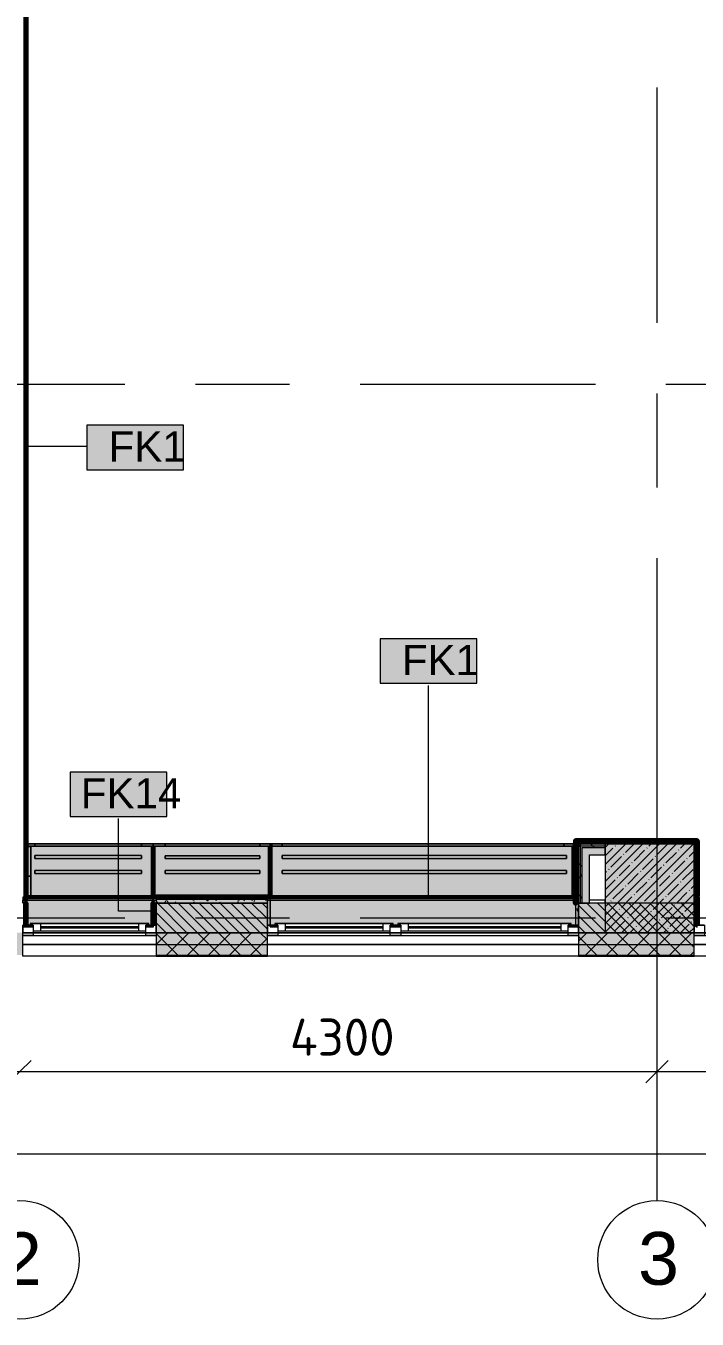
# Model space of a CAD drawing. Header units: millimetres. Extents: x -3817 to 677485, y -22715 to 103890.
# Drawn here: x 331043 to 335574, y -787 to 7937 of the extents above; entities that cross this region are included whole.
import ezdxf

# ---------------------------------------------------------------- set-up
doc = ezdxf.new("R2010")
doc.units = ezdxf.units.MM
doc.layers.add('PDF _Геометрия', color=7, linetype='Continuous', true_color=0x1d1d1d)
doc.layers.add('PDF _Сплошная заливка', color=7, linetype='Continuous', true_color=0xffffff)
doc.layers.add('PDF _Текст', color=7, linetype='Continuous')
doc.styles.add('PDF ArialMT', font='arial.ttf')
doc.styles.add('PDF GOST-Common', font='arial.ttf')
doc.styles.add('PDF ISOCPEUR', font='isocpeur.ttf')

msp = doc.modelspace()

# ---------------------------------------------------------------- hatches: boundary and pattern name
at = {"layer": 'PDF _Сплошная заливка', "true_color": 0xeae6de, "transparency": 33554559}
h = msp.add_hatch(color=254, dxfattribs=at)
h.paths.add_polyline_path([(331043.9, 2060), (331902.9, 2060), (331902.9, 2419.9), (331043.9, 2419.9), (331043.9, 2102.5)], flags=0)
h.paths.add_polyline_path([(331102.7, 2219.9), (331102.7, 2239.9), (331823.1, 2239.9), (331823.1, 2219.9), (331500.2, 2219.9)], flags=0)
h.paths.add_polyline_path([(331102.7, 2319.9), (331102.7, 2339.9), (331823.1, 2339.9), (331823.1, 2319.9), (331500.2, 2319.9)], flags=0)
h = msp.add_hatch(color=254, dxfattribs=at)
h.paths.add_polyline_path([(331902.7, 2059), (332702.9, 2060), (332702.9, 2418.9), (331902.7, 2418.9), (331902.7, 2060)], flags=0)
h.paths.add_polyline_path([(331982.7, 2218.9), (331982.7, 2238.9), (332622.9, 2238.9), (332622.9, 2218.9)], flags=0)
h.paths.add_polyline_path([(331982.7, 2318.9), (331982.7, 2338.9), (332622.9, 2338.9), (332622.9, 2318.9)], flags=0)
h = msp.add_hatch(color=254, dxfattribs=at)
h.paths.add_polyline_path([(332722.9, 1859), (332742.9, 1859), (332742.9, 1871), (332722.9, 1871), (332722.9, 1881), (333522.9, 1881), (333522.9, 1871), (333502.9, 1871), (333502.9, 1859), (333572.9, 1859), (333572.9, 1871), (333552.9, 1871), (333552.9, 1881), (334722.9, 1881), (334722.9, 1871), (334702.9, 1871), (334702.9, 1859), (334772.9, 1859), (334772.9, 1871), (334752.9, 1871), (334751.9, 2418.9), (332692.9, 2418.9), (332692.9, 1859)], flags=0)
h.paths.add_polyline_path([(332842.3, 2219.2), (332772.9, 2219.2), (332772.9, 2239.2), (334692.9, 2239.2), (334692.9, 2219.2), (334184.3, 2219.2)], flags=0)
h.paths.add_polyline_path([(332842.3, 2319.2), (332772.9, 2319.2), (332772.9, 2339.2), (334692.9, 2339.2), (334692.9, 2319.2), (334184.3, 2319.2)], flags=0)
at = {"layer": 'PDF _Сплошная заливка', "transparency": 33554559}
h = msp.add_hatch(color=256, dxfattribs=at)
h.paths.add_polyline_path([(335572.9, 2439), (335552.9, 2419), (335572.6, 2419)], flags=0)
h.paths.add_polyline_path([(335552.6, 2419), (335572.9, 2439), (334751.9, 2439), (334752.9, 2419), (335526.3, 2419)], flags=0)
for points in [[(334752.9, 1871), (334772.9, 1871), (334772.9, 2419), (334752.9, 2419), (334752.9, 2218.8)], [(334785.4, 2406.5), (334952.9, 2406.5), (334952.9, 2419), (334772.9, 2419), (334772.9, 2406.5)], [(334797.9, 2394), (334952.9, 2394), (334952.9, 2406.5), (334785.4, 2406.5), (334785.4, 2394)], [(334952.9, 1819), (335552.9, 1819), (335552.9, 2419), (334952.9, 2419), (334952.9, 2218.8)], [(335552.9, 2059), (335572.9, 2059), (335572.9, 2419), (335552.9, 2419), (335552.9, 2218.8)], [(332171.3, 2019), (332672.9, 2019), (332672.9, 2059), (331922.9, 2059), (331922.9, 2019)]]:
    msp.add_hatch(color=256, dxfattribs=at).paths.add_polyline_path(points)
at = {"layer": 'PDF _Сплошная заливка', "true_color": 0xe7e7e7, "transparency": 33554559}
for points in [[(334847.9, 2344), (334952.9, 2344), (334952.9, 2394), (334797.9, 2394), (334797.9, 2344)], [(334797.9, 2019), (334847.9, 2019), (334847.9, 2344), (334797.9, 2344), (334797.9, 2218.8)]]:
    msp.add_hatch(color=254, dxfattribs=at).paths.add_polyline_path(points)
at = {"layer": 'PDF _Сплошная заливка', "true_color": 0xeae6de, "transparency": 33554559}
msp.add_hatch(color=254, dxfattribs=at).paths.add_polyline_path([(331022.9, 1860), (331092.9, 1860), (331092.9, 1871), (331072.9, 1871), (331072.9, 1881), (331872.9, 1881), (331872.9, 1871), (331852.9, 1871), (331852.9, 1860), (331902.9, 1860), (331901.9, 2060), (331022.9, 2059), (331022.9, 2019), (331043.9, 2019), (331042.9, 1871), (331022.9, 1871)])
at = {"layer": 'PDF _Сплошная заливка', "transparency": 33554559}
h = msp.add_hatch(color=256, dxfattribs=at)
h.paths.add_polyline_path([(335526.3, 1819), (335552.9, 1819), (335552.9, 2019), (334772.9, 2019), (334772.9, 1819)], flags=0)
h.paths.add_polyline_path([(332672.9, 1819), (332672.9, 2019), (331922.9, 2019), (331922.9, 1819), (332171.3, 1819)], flags=0)
h.paths.add_polyline_path([(339452.9, 1819), (339452.9, 2019), (338652.9, 2019), (338652.9, 1819), (338881.3, 1819)], flags=0)
h = msp.add_hatch(color=256, dxfattribs=at)
h.paths.add_polyline_path([(366180.5, 1669), (366180.5, 1819), (365282.9, 1819), (365282.9, 1669), (365721.6, 1669)], flags=0)
h.paths.add_polyline_path([(356382.9, 1669), (358202.9, 1669), (358202.9, 1819), (356382.9, 1819)], flags=0)
h.paths.add_polyline_path([(352102.9, 1669), (353702.9, 1669), (353702.9, 1819), (352102.9, 1819)], flags=0)
h.paths.add_polyline_path([(360302.9, 1669), (361162.9, 1669), (361162.9, 1819), (360302.9, 1819)], flags=0)
h.paths.add_polyline_path([(362062.9, 1669), (363182.9, 1669), (363182.9, 1819), (362062.9, 1819)], flags=0)
h.paths.add_polyline_path([(350002.9, 1669), (350002.9, 1819), (348902.9, 1819), (348902.9, 1669), (348946.4, 1669)], flags=0)
h.paths.add_polyline_path([(346102.9, 1669), (346102.9, 1819), (345452.9, 1819), (345452.9, 1669), (345591.4, 1669)], flags=0)
h.paths.add_polyline_path([(343402.9, 1669), (344552.9, 1669), (344552.9, 1819), (343402.9, 1819)], flags=0)
h.paths.add_polyline_path([(339552.3, 1669), (340302.9, 1669), (340302.9, 1819), (338652.9, 1819), (338652.9, 1669), (338881.3, 1669)], flags=0)
h.paths.add_polyline_path([(331022.9, 1669), (331022.9, 1819), (327032.9, 1819), (327032.9, 1669), (330829.2, 1669)], flags=0)
h.paths.add_polyline_path([(331922.9, 1669), (332672.9, 1669), (332672.9, 1819), (331922.9, 1819)], flags=0)
h.paths.add_polyline_path([(335526.3, 1669), (335552.9, 1669), (335552.9, 1819), (334772.9, 1819), (334772.9, 1669)], flags=0)

# ---------------------------------------------------------------- linework, layer by layer
at = {"layer": 'PDF _Геометрия', "color": 231, "lineweight": 70, "true_color": 0xff80c0}
for points in [[(331043.9, 9598), (331043.9, 2059), (331042.9, 2059)], [(334752.9, 2439.5), (334751.9, 2439.5), (334751.9, 2439), (334751.9, 2419), (334751.9, 2019), (334752.9, 2019), (334752.9, 2419)]]:
    msp.add_lwpolyline(points, dxfattribs=at)
at = {"layer": 'PDF _Геометрия', "color": 253, "lineweight": 9, "true_color": 0xaaaaaa}
for points in [[(335302.9, 5933.7), (335302.9, 7521.2)], [(330124.1, 5519), (331711.6, 5519)], [(332187.9, 5519), (332822.9, 5519)], [(333299.1, 5519), (334886.6, 5519)], [(335362.9, 5519), (335997.9, 5519)], [(335302.9, 4822.4), (335302.9, 5457.4)], [(335302.9, 12.7), (335302.9, 2512.7), (335302.9, 4346.2)], [(330124.1, 1919), (331711.6, 1919)], [(331142.9, 1861), (331802.9, 1861)], [(331802.9, 1851), (331142.9, 1851)], [(331922.9, 1871), (331902.9, 1871)], [(332187.9, 1919), (332822.9, 1919)], [(332692.9, 1871), (332672.9, 1871)], [(332792.9, 1861), (333452.9, 1861)], [(333452.9, 1851), (332792.9, 1851)], [(333299.1, 1919), (334886.6, 1919)], [(333622.9, 1861), (334652.9, 1861)], [(334652.9, 1851), (333622.9, 1851)], [(335362.9, 1919), (335997.9, 1919)], [(335622.9, 1871), (335552.9, 1871)], [(331022.9, 1801), (331922.9, 1801)], [(332672.9, 1801), (334772.9, 1801)], [(335552.9, 1801), (338652.9, 1801)]]:
    msp.add_lwpolyline(points, dxfattribs=at)
at = {"layer": 'PDF _Геометрия', "color": 7, "lineweight": 9}
for points in [[(332107.5, 5242.2), (331454.3, 5242.2), (331454.3, 4942.2), (332107.5, 4942.2)], [(334087, 3801.9), (333433.8, 3801.9), (333433.8, 3501.9), (334087, 3501.9)], [(331994.2, 2903.4), (331341.1, 2903.4), (331341.1, 2603.4), (331994.2, 2603.4)], [(335552.9, 1819), (335552.9, 2419), (334952.9, 2419), (334952.9, 1819)], [(332672.9, 2019), (331922.9, 2019)]]:
    msp.add_lwpolyline(points, close=True, dxfattribs=at)
for points in [[(331043.4, 5100.3), (331454.3, 5100.3)], [(333760.4, 2059.5), (333760.4, 3488)], [(331886.3, 1964.2), (331667.6, 1964.2), (331667.6, 2589.5)], [(334751.9, 2419), (334752.9, 2419)], [(334785.4, 2019), (334785.4, 2344), (334785.4, 2394), (334785.4, 2406.5), (334952.9, 2406.5)], [(334797.9, 2019), (334797.9, 2344), (334797.9, 2394), (334952.9, 2394)], [(331922.9, 1819), (332672.9, 1819)], [(334772.9, 1819), (335552.9, 1819)], [(331922.9, 1740), (332672.9, 1740)], [(331922.9, 1669), (332672.9, 1669)], [(331922.9, 1666), (332672.9, 1666)], [(334772.9, 1740), (335552.9, 1740)], [(334772.9, 1669), (335552.9, 1669)], [(334772.9, 1666), (335552.9, 1666)], [(327282.9, 882.2), (331002.9, 882.2), (335302.9, 882.2), (339802.9, 882.2), (341302.9, 882.2), (344302.9, 882.2), (345802.9, 882.2), (349502.9, 882.2), (353202.9, 882.2), (356902.9, 882.2), (360602.9, 882.2), (365602.9, 882.2), (365602.9, 1002.2)], [(335302.9, 688.3), (335302.9, 882.2), (335302.9, 1002.2)], [(327282.9, 326.9), (365722.9, 326.9)]]:
    msp.add_lwpolyline(points, dxfattribs=at)
at = {"layer": 'PDF _Геометрия', "color": 8, "lineweight": 9, "true_color": 0x808080}
for points in [[(331043.9, 2419.9), (331902.9, 2419.9), (331043.9, 2419.9)], [(332692.9, 2418.9), (334751.9, 2418.9), (332692.9, 2418.9), (332692.9, 1859), (332742.9, 1859), (332692.9, 1859), (332692.9, 2059), (332672.9, 2059), (332702.9, 2059), (332702.9, 2418.9), (331902.7, 2418.9), (331902.7, 2059), (331922.9, 2059), (331902.9, 2059), (331902.9, 2019), (331902.9, 2060), (331043.9, 2060), (331902.9, 2060), (331902.9, 2419.9), (331043.9, 2419.9), (331902.9, 2419.9)], [(331102.9, 2419.9), (331822.6, 2419.9), (331102.9, 2419.9)], [(331902.9, 2418.9), (332702.9, 2418.9)], [(331902.9, 2418.9), (332702.9, 2418.9), (331902.9, 2418.9)], [(331982.9, 2418.9), (332622.9, 2418.9), (331982.9, 2418.9)], [(332692.9, 2418.9), (334751.9, 2418.9), (332692.9, 2418.9)], [(332772.9, 2418.9), (334672.9, 2418.9), (332772.9, 2418.9)], [(335572.9, 2069), (335572.9, 2061)], [(331022.9, 1871), (331022.9, 1860), (331092.9, 1860), (331022.9, 1860)], [(334772.9, 1859), (334702.9, 1859), (334772.9, 1859), (334772.9, 1871)]]:
    msp.add_lwpolyline(points, dxfattribs=at)
at = {"layer": 'PDF _Геометрия', "color": 253, "lineweight": 9, "true_color": 0xaba79f}
for points in [[(331902.7, 2403.9), (331043.9, 2403.9)], [(331053.2, 2060.3), (331053.2, 2400.3), (331053.2, 2200.3), (331053.2, 2400.3)], [(331077.2, 2400.3), (331053.2, 2400.3)], [(331077.2, 2400.3), (331053.2, 2400.3)], [(331077.2, 2060.3), (331077.2, 2400.3), (331077.2, 2200.3), (331077.2, 2400.3)], [(331902.7, 2400.3), (331890.7, 2400.3)], [(331914.7, 2400.3), (331902.9, 2400.3)], [(331914.7, 2400.3), (331902.9, 2400.3)], [(331914.7, 2400.3), (331914.7, 2200.3), (331914.7, 2400.3), (331914.7, 2060.3)], [(332679.9, 2060.3), (332679.9, 2400.3), (332679.9, 2200.3), (332679.9, 2400.3)], [(332692.9, 2400.3), (332679.9, 2400.3)], [(332692.9, 2400.3), (332679.9, 2400.3)], [(332703.9, 2060.3), (332703.9, 2400.3), (332703.9, 2200.3), (332703.9, 2400.3)], [(334729.9, 2060.3), (334729.9, 2400.3), (334729.9, 2200.3), (334729.9, 2400.3)], [(334751.9, 2400.3), (334729.9, 2400.3)], [(334751.9, 2400.3), (334729.9, 2400.3)], [(331902.7, 2060), (331043.9, 2060)], [(331077.2, 2060.3), (331053.2, 2060.3)], [(331890.7, 2060.3), (331901.6, 2060.3)], [(331903.3, 2060.3), (331914.7, 2060.3)], [(332692.9, 2060.3), (332679.9, 2060.3)], [(334751.9, 2060.3), (334729.9, 2060.3)]]:
    msp.add_lwpolyline(points, close=True, dxfattribs=at)
at = {"layer": 'PDF _Геометрия', "color": 254, "lineweight": 9, "true_color": 0xd5d3cf}
for points in [[(331102.9, 2419.9), (331102.9, 2403.9), (331102.9, 2419.9)], [(331902.9, 2403.9), (331902.9, 2418.4), (331902.9, 2402.9)], [(331982.9, 2418.9), (331982.9, 2402.9), (331982.9, 2418.9)], [(332692.9, 2408.9), (332692.9, 2418.9)], [(332692.9, 2402.9), (332692.9, 2406.4)], [(332702.9, 2409), (332702.9, 2418.9)]]:
    msp.add_lwpolyline(points, dxfattribs=at)
at = {"layer": 'PDF _Геометрия', "color": 253, "lineweight": 9, "true_color": 0xaba79f}
for points in [[(331822.6, 2403.9), (331102.9, 2403.9), (331822.6, 2403.9)], [(331890.7, 2400.3), (331902.7, 2400.3)], [(331890.7, 2400.3), (331902.7, 2400.3)], [(331890.7, 2400.3), (331890.7, 2060.3)], [(331890.7, 2200.3), (331890.7, 2400.3)], [(331890.7, 2400.3), (331890.7, 2200.3)], [(331890.7, 2060.3), (331890.7, 2400.3)], [(331902.7, 2060.5), (331902.7, 2418.9)], [(331902.9, 2403.9), (331902.9, 2418.4), (331902.9, 2402.9)], [(331902.9, 2418.4), (331902.9, 2060)], [(332692.9, 2402.9), (331902.9, 2402.9), (332692.9, 2402.9)], [(332622.9, 2402.9), (331982.9, 2402.9), (332622.9, 2402.9)], [(332702.9, 2402.9), (332702.9, 2418.9), (332702.9, 2059), (332692.9, 2059), (332692.9, 2418.9), (332692.9, 2402.9)], [(332702.9, 2402.9), (334751.9, 2402.9), (332702.9, 2402.9)], [(332772.9, 2402.9), (334672.9, 2402.9), (332772.9, 2402.9)], [(334772.9, 1871), (334772.9, 1859)]]:
    msp.add_lwpolyline(points, dxfattribs=at)
at = {"layer": 'PDF _Геометрия', "color": 254, "lineweight": 9, "true_color": 0xd5d3cf}
for points in [[(331822.6, 2419.9), (331822.6, 2403.9)], [(332622.9, 2418.9), (332622.9, 2402.9)], [(332772.9, 2402.9), (332772.9, 2418.9)], [(334672.9, 2418.9), (334672.9, 2402.9)], [(331077.2, 2200.3), (331053.2, 2200.3)], [(331902.7, 2200.3), (331890.7, 2200.3)], [(331914.7, 2200.3), (331902.9, 2200.3)], [(332692.9, 2200.3), (332679.9, 2200.3)], [(334751.9, 2200.3), (334729.9, 2200.3)]]:
    msp.add_lwpolyline(points, close=True, dxfattribs=at)
at = {"layer": 'PDF _Геометрия', "color": 9, "lineweight": 9, "true_color": 0xcbc7bf}
for points in [[(332692.9, 2406.4), (332692.9, 2408.9)], [(332702.9, 2402.9), (332702.9, 2409)], [(331902.9, 2059), (331022.9, 2059), (331022.9, 2019), (331022.9, 2039), (331902.9, 2039)], [(332692.9, 2059), (334751.9, 2059)], [(332692.9, 2039), (334751.9, 2039)], [(334772.9, 1859), (334772.9, 1871)]]:
    msp.add_lwpolyline(points, dxfattribs=at)
at = {"layer": 'PDF _Геометрия', "color": 9, "lineweight": 9, "true_color": 0xc1bbaf}
for points in [[(332699.3, 2402.9), (332692.9, 2402.9), (332699.3, 2402.9)], [(332700, 2402.9), (332702.9, 2402.9), (332700, 2402.9)], [(335572.9, 2061), (335572.9, 2069)]]:
    msp.add_lwpolyline(points, dxfattribs=at)
for points in [[(332692.9, 2402.9), (332699.3, 2402.9)], [(332700.4, 2400.3), (332694.6, 2400.3)], [(332700.4, 2400.3), (332694.6, 2400.3)], [(332702.9, 2402.9), (332700, 2402.9)], [(332692.9, 2060.3), (332702.3, 2060.3)]]:
    msp.add_lwpolyline(points, close=True, dxfattribs=at)
at = {"layer": 'PDF _Геометрия', "color": 253, "lineweight": 9, "true_color": 0x9b9b9b}
for points in [[(334754.5, 2438.6), (334751.9, 2434.1)], [(334754.2, 2379.4), (334752.9, 2381.6)], [(334821.5, 2437.2), (334831.5, 2437.2)], [(334901.4, 2429.2), (334896.4, 2437.9)], [(334912.9, 2437.2), (334923, 2437.2)], [(334942.5, 2419), (334938, 2426.7)], [(334958.6, 2426.4), (334954.3, 2419)], [(335000.2, 2437.5), (334995.2, 2428.8)], [(335011.1, 2422.1), (335006.1, 2430.8)], [(335048.1, 2419), (335047.7, 2419.6)], [(335068.3, 2433.4), (335063.2, 2424.7)], [(335095.8, 2437.2), (335105.8, 2437.2)], [(335188.8, 2419.1), (335183.8, 2427.8)], [(335187.2, 2437.2), (335197.3, 2437.2)], [(335248.2, 2437.2), (335258.2, 2437.2)], [(335283.2, 2438.4), (335282.9, 2439)], [(335314, 2432.3), (335309, 2423.6)], [(335364.8, 2419), (335361.5, 2424.8)], [(335382, 2428.3), (335377, 2419.5)], [(335400.6, 2437.2), (335410.6, 2437.2)], [(335492, 2437.2), (335502.1, 2437.2)], [(335552.6, 2358), (335555.6, 2363.2), (335552.9, 2358.4)], [(334761.6, 2328.9), (334756.5, 2320.2)], [(334760.5, 2315.2), (334770.6, 2315.2)], [(334757.5, 2260.9), (334752.9, 2253)], [(334762.4, 2243.3), (334757.3, 2252)], [(334760.5, 2254.3), (334770.6, 2254.3)], [(334768.6, 2219.3), (334763.6, 2210.6)], [(335572.9, 2210.2), (335568.8, 2203.2), (335572.6, 2209.8)], [(334760.5, 2162.8), (334770.6, 2162.8)], [(331935.5, 2019), (331930.4, 2027.7)], [(331985.3, 2031.3), (331980.2, 2022.6)], [(331986.8, 2040.9), (331996.9, 2040.9)], [(332003.5, 2023.1), (331998.5, 2031.8)], [(332041, 2019), (332040.1, 2020.6)], [(332053.3, 2027.2), (332048.6, 2019)], [(332106.9, 2059), (332105.1, 2056)], [(332124.3, 2057.6), (332123.5, 2059)], [(332169.7, 2040.9), (332179.8, 2040.9)], [(332181.2, 2020.1), (332176.2, 2028.8)], [(332234, 2050.6), (332229.1, 2059)], [(332261.1, 2040.9), (332271.2, 2040.9)], [(332272.6, 2041.4), (332267.6, 2032.6)], [(332275.6, 2039.4), (332270.6, 2048.1)], [(332314.3, 2052.5), (332309.2, 2043.8)], [(332322.1, 2040.9), (332332.2, 2040.9)], [(332353.2, 2059), (332350.9, 2055)], [(332357.8, 2019), (332353.9, 2025.8)], [(332370.1, 2058.7), (332369.9, 2059)], [(332423.6, 2059), (332418.9, 2050.9)], [(332476.7, 2029.1), (332471.7, 2020.4)], [(332474.5, 2040.9), (332484.5, 2040.9)], [(332518.4, 2040.3), (332513.3, 2031.5)], [(332547.8, 2055.7), (332545.9, 2059)], [(332565.9, 2040.9), (332576, 2040.9)], [(332586.4, 2036.2), (332581.4, 2027.5)], [(332589.4, 2044.6), (332584.4, 2053.3)], [(332657.4, 2048.7), (332652.4, 2057.4)], [(332657.4, 2040.9), (332667.4, 2040.9)], [(332669.7, 2058.5), (332664.7, 2049.8)], [(334756.4, 2015.2), (334752.9, 2009.1)], [(335553, 2010.4), (335563, 2010.4)], [(335568.7, 2004.9), (335563.7, 2013.6)], [(331902.9, 1949.5), (331905.4, 1949.5)], [(331913.2, 1967.3), (331908.1, 1958.6)], [(334760.5, 1980), (334770.6, 1980)], [(334767.5, 1973.5), (334762.5, 1964.8)], [(335553, 1949.5), (335563, 1949.5)], [(334760.5, 1919), (334770.6, 1919)], [(335568.7, 1898.1), (335563.7, 1889.4)], [(335572.9, 1875.7), (335571.8, 1877.6)]]:
    msp.add_lwpolyline(points, dxfattribs=at)
at = {"layer": 'PDF _Геометрия', "color": 231, "lineweight": 70, "true_color": 0xff80c0}
for points in [[(335572.9, 2440), (334752.9, 2440), (334752.9, 2439.5), (334752.9, 2439), (335572.9, 2439), (335572.9, 2069), (335573.9, 2069), (335573.9, 2440)], [(334932.4, 2439), (335572.4, 2439), (335572.4, 2440), (334932.4, 2440)], [(331922.9, 2059), (332672.9, 2059), (332672.9, 2060), (331922.9, 2060)]]:
    msp.add_lwpolyline(points, close=True, dxfattribs=at)
at = {"layer": 'PDF _Геометрия', "color": 9, "lineweight": 9, "true_color": 0xc0c0c0}
for points in [[(335552.9, 2419), (335552.9, 2059), (335572.9, 2059), (335572.9, 2419), (335572.9, 2439), (334752.9, 2439)], [(334752.9, 2419), (335552.6, 2419), (335552.6, 2069), (335572.6, 2069), (335572.6, 2419)], [(332692.9, 2059), (332672.9, 2059), (332672.9, 2019), (332672.9, 2059), (331922.9, 2059), (331922.9, 2019), (331922.9, 1819), (331022.9, 1819), (331022.9, 1860), (331022.9, 1819)], [(331902.9, 2059), (331922.9, 2059), (331922.9, 2019)], [(331902.9, 2039), (331922.9, 2039)], [(332672.9, 2039), (332692.9, 2039)], [(338652.9, 1819), (335552.9, 1819), (335552.9, 1871), (335552.9, 1819), (335552.9, 2019), (334772.9, 2019), (334772.9, 1819), (334772.9, 1859)], [(334952.9, 2019), (334952.9, 2039), (334847.9, 2039)], [(331922.9, 1819), (331922.9, 1871)], [(334772.9, 1819), (332672.9, 1819)]]:
    msp.add_lwpolyline(points, dxfattribs=at)
for points in [[(334772.9, 1871), (334772.9, 2419), (334752.9, 2419), (334752.9, 1871)], [(334847.9, 2344), (334952.9, 2344), (334952.9, 2419), (334772.9, 2419), (334772.9, 2406.5), (334772.9, 2344), (334772.9, 2019), (334847.9, 2019)], [(331922.9, 1871), (331922.9, 2019), (331902.9, 2019), (331902.9, 1871)], [(332672.9, 2019), (332672.9, 1819)], [(335572.9, 1871), (335572.9, 2071), (335552.9, 2071), (335552.9, 1871)], [(331022.9, 1661), (331022.9, 1819), (331922.9, 1819), (331922.9, 1661)], [(332672.9, 1819), (331922.9, 1819), (331922.9, 1661), (332672.9, 1661)], [(332672.9, 1661), (332672.9, 1819), (334772.9, 1819), (334772.9, 1661)], [(335552.9, 1819), (334772.9, 1819), (334772.9, 1661), (335552.9, 1661)], [(335552.9, 1661), (335552.9, 1819), (338652.9, 1819), (338652.9, 1661)]]:
    msp.add_lwpolyline(points, close=True, dxfattribs=at)
at = {"layer": 'PDF _Геометрия', "lineweight": 9}
for points in [[(334772.9, 2398.6), (334780.8, 2406.5), (334793.3, 2419)], [(334878.9, 2394), (334866.4, 2406.5), (334853.9, 2419)], [(334952.9, 2393.9), (334978, 2419)], [(334952.9, 2279.9), (335092, 2419)], [(334952.9, 2165.8), (335206.1, 2419)], [(334952.9, 2051.8), (335320.1, 2419)], [(334952.9, 1937.7), (335434.2, 2419)], [(334952.9, 1823.7), (335548.2, 2419)], [(334952.9, 2336.9), (335005.5, 2389.5)], [(335019.7, 2403.7), (335022.1, 2406.1)], [(335034, 2418), (335035, 2419)], [(335091, 2360.9), (335149.1, 2419)], [(335148, 2303.9), (335219.3, 2375.2)], [(335233.6, 2389.5), (335235.9, 2391.8)], [(335247.8, 2403.7), (335263.1, 2419)], [(335304.9, 2346.7), (335376.1, 2418)], [(335361.9, 2289.7), (335433.2, 2360.9)], [(335447.4, 2375.2), (335449.8, 2377.6)], [(335461.7, 2389.5), (335491.2, 2419)], [(335518.7, 2332.4), (335552.9, 2366.6)], [(334797.9, 2262.9), (334785.4, 2275.4), (334772.9, 2287.9)], [(334991.2, 2261.2), (335062.5, 2332.4)], [(335048.2, 2204.1), (335119.5, 2275.4)], [(335062.3, 1819), (335552.9, 2309.6)], [(335076.8, 2346.7), (335079.1, 2349.1)], [(335133.8, 2289.7), (335136.1, 2292)], [(335205.1, 2246.9), (335276.3, 2318.2)], [(335290.6, 2332.4), (335293, 2334.8)], [(335347.6, 2275.4), (335350, 2277.8)], [(335418.9, 2232.6), (335490.2, 2303.9)], [(335504.4, 2318.2), (335506.8, 2320.5)], [(334772.9, 2186.5), (334785.4, 2199), (334797.9, 2211.5)], [(334952.9, 2222.8), (334962.7, 2232.6)], [(334977, 2246.9), (334979.3, 2249.3)], [(335034, 2189.9), (335036.4, 2192.2)], [(335105.3, 2147.1), (335176.5, 2218.4)], [(335176.3, 1819), (335552.9, 2195.6)], [(335190.8, 2232.6), (335193.2, 2235)], [(335262.1, 2189.9), (335333.4, 2261.2)], [(335319.1, 2132.8), (335390.4, 2204.1)], [(335404.6, 2218.4), (335407, 2220.8)], [(335475.9, 2175.6), (335547.2, 2246.9)], [(334952.9, 2108.8), (335019.7, 2175.6)], [(335005.5, 2047.3), (335076.8, 2118.6)], [(335091, 2132.8), (335093.4, 2135.2)], [(335162.3, 2090.1), (335233.6, 2161.4)], [(335219.3, 2033.1), (335290.6, 2104.3)], [(335247.8, 2175.6), (335250.2, 2178)], [(335304.9, 2118.6), (335307.2, 2121)], [(335376.1, 2075.8), (335447.4, 2147.1)], [(335461.7, 2161.4), (335464, 2163.7)], [(335518.7, 2104.3), (335521.1, 2106.7)], [(335533, 2118.6), (335552.9, 2138.5)], [(332130.5, 1819), (331930.5, 2019)], [(332351.2, 1669), (332201.2, 1819), (332001.2, 2019)], [(332271.9, 1819), (332071.9, 2019)], [(332492.6, 1669), (332342.6, 1819), (332142.6, 2019)], [(332413.4, 1819), (332213.4, 2019)], [(332634.1, 1669), (332484.1, 1819), (332284.1, 2019)], [(332554.8, 1819), (332354.8, 2019)], [(332672.9, 1771.6), (332625.5, 1819), (332425.5, 2019)], [(332672.9, 1842.3), (332496.2, 2019)], [(332672.9, 1913), (332566.9, 2019)], [(332672.9, 1983.7), (332637.6, 2019)], [(334797.9, 2050.8), (334785.4, 2063.3), (334772.9, 2075.8)], [(335179.6, 1669), (335029.6, 1819), (334829.6, 2019)], [(335100.4, 1819), (334900.4, 2019)], [(334952.9, 1994.7), (334977, 2018.8)], [(335321.1, 1669), (335171.1, 1819), (334971.1, 2019)], [(334991.2, 2033.1), (334993.6, 2035.4)], [(335241.8, 1819), (335041.8, 2019)], [(335062.5, 1990.3), (335133.8, 2061.6)], [(335462.5, 1669), (335312.5, 1819), (335112.5, 2019)], [(335148, 2075.8), (335150.4, 2078.2)], [(335383.2, 1819), (335183.2, 2019)], [(335205.1, 2018.8), (335207.4, 2021.2)], [(335552.9, 1720), (335453.9, 1819), (335253.9, 2019)], [(335276.3, 1976), (335347.6, 2047.3)], [(335290.4, 1819), (335552.9, 2081.5)], [(335524.6, 1819), (335324.6, 2019)], [(335361.9, 2061.6), (335364.2, 2063.9)], [(335552.9, 1861.4), (335395.3, 2019)], [(335418.9, 2004.5), (335421.3, 2006.9)], [(335433.2, 2018.8), (335504.4, 2090.1)], [(335552.9, 1932.2), (335466, 2019)], [(335490.2, 1961.8), (335552.9, 2024.5)], [(335552.9, 2002.9), (335536.8, 2019)], [(332209.8, 1669), (332059.8, 1819), (331922.9, 1955.9)], [(334958.9, 1819), (334772.9, 2005)], [(335038.2, 1669), (334888.2, 1819), (334772.9, 1934.3)], [(334962.7, 1890.5), (335034, 1961.8)], [(335048.2, 1976), (335050.6, 1978.4)], [(335105.3, 1919), (335107.6, 1921.4)], [(335119.5, 1933.3), (335190.8, 2004.5)], [(335176.5, 1876.2), (335247.8, 1947.5)], [(335262.1, 1961.8), (335264.5, 1964.1)], [(335333.4, 1919), (335404.6, 1990.3)], [(335390.4, 1862), (335461.7, 1933.3)], [(335404.4, 1819), (335552.9, 1967.5)], [(335475.9, 1947.5), (335478.3, 1949.9)], [(331989.1, 1819), (331922.9, 1885.2)], [(334817.5, 1819), (334772.9, 1863.6)], [(335019.7, 1833.5), (335091, 1904.7)], [(335119.3, 1819), (335148, 1847.7)], [(335162.3, 1862), (335164.7, 1864.4)], [(335233.6, 1819.2), (335304.9, 1890.5)], [(335319.1, 1904.7), (335321.5, 1907.1)], [(335347.4, 1819), (335361.9, 1833.5)], [(335376.1, 1847.7), (335378.5, 1850.1)], [(335461.5, 1819), (335518.7, 1876.2)], [(335518.5, 1819), (335552.9, 1853.4)], [(335533, 1890.5), (335535.3, 1892.9)], [(335547.2, 1904.7), (335552.9, 1910.4)], [(331922.9, 1740.7), (332001.2, 1819)], [(332068.4, 1669), (331922.9, 1814.5)], [(331992.6, 1669), (332142.6, 1819)], [(332134.1, 1669), (332284.1, 1819)], [(332275.5, 1669), (332425.5, 1819)], [(332416.9, 1669), (332566.9, 1819)], [(332558.3, 1669), (332672.9, 1783.6)], [(334772.9, 1762.3), (334829.6, 1819)], [(334896.8, 1669), (334772.9, 1792.9)], [(334821.1, 1669), (334971.1, 1819)], [(334962.5, 1669), (335112.5, 1819)], [(335005.5, 1819.2), (335007.8, 1821.6)], [(335103.9, 1669), (335253.9, 1819)], [(335245.3, 1669), (335395.3, 1819)], [(335386.8, 1669), (335536.8, 1819)], [(331927, 1669), (331922.9, 1673.1)], [(335528.2, 1669), (335552.9, 1693.7)]]:
    msp.add_lwpolyline(points, dxfattribs=at)
at = {"layer": 'PDF _Геометрия', "color": 253, "lineweight": 9, "true_color": 0x9b9b9b}
for points in [[(335554.4, 2395.4), (335559.4, 2386.7)], [(335563, 2345.7), (335553, 2345.7)], [(335563, 2284.8), (335553, 2284.8)], [(335558.5, 2327.4), (335563.5, 2318.7)], [(335561.8, 2312.9), (335566.8, 2321.6)], [(335563, 2193.3), (335553, 2193.3)], [(335564.8, 2135.2), (335569.8, 2143.9)]]:
    msp.add_lwpolyline(points, close=True, dxfattribs=at)
at = {"layer": 'PDF _Геометрия', "color": 8, "lineweight": 9, "true_color": 0x808080}
for points in [[(331102.7, 2319.9), (331102.7, 2339.9), (331823.1, 2339.9), (331823.1, 2319.9)], [(331102.7, 2319.9), (331823.1, 2319.9), (331823.1, 2339.9), (331102.7, 2339.9)], [(331982.7, 2318.9), (331982.7, 2338.9), (332622.9, 2338.9), (332622.9, 2318.9)], [(331982.7, 2318.9), (332622.9, 2318.9), (332622.9, 2338.9), (331982.7, 2338.9)], [(332772.9, 2319.2), (332772.9, 2339.2), (334692.9, 2339.2), (334692.9, 2319.2)], [(332772.9, 2319.2), (334692.9, 2319.2), (334692.9, 2339.2), (332772.9, 2339.2)], [(331102.7, 2219.9), (331102.7, 2239.9), (331823.1, 2239.9), (331823.1, 2219.9)], [(331102.7, 2219.9), (331823.1, 2219.9), (331823.1, 2239.9), (331102.7, 2239.9)], [(331982.7, 2218.9), (331982.7, 2238.9), (332622.9, 2238.9), (332622.9, 2218.9)], [(331982.7, 2218.9), (332622.9, 2218.9), (332622.9, 2238.9), (331982.7, 2238.9)], [(332772.9, 2219.2), (332772.9, 2239.2), (334692.9, 2239.2), (334692.9, 2219.2)], [(332772.9, 2219.2), (334692.9, 2219.2), (334692.9, 2239.2), (332772.9, 2239.2)], [(331902.9, 1871), (331902.9, 1860), (331852.9, 1860), (331902.9, 1860)], [(333502.9, 1859), (333572.9, 1859)]]:
    msp.add_lwpolyline(points, close=True, dxfattribs=at)
at = {"layer": 'PDF _Геометрия', "color": 254, "lineweight": 9, "true_color": 0xe0ddd7}
msp.add_lwpolyline([(332702.9, 2200.3), (332692.9, 2200.3)], close=True, dxfattribs=at)
at = {"layer": 'PDF _Геометрия', "color": 231, "lineweight": 53, "true_color": 0xeaa7bf}
for points in [[(331902.9, 2059), (331043.9, 2059), (331043.9, 2039), (331042.9, 2039), (331042.9, 2059)], [(331043.9, 2060), (331902.7, 2060)], [(331903.2, 2060), (331922.9, 2060)], [(332672.9, 2060), (332692.9, 2060)], [(334751.9, 2059), (332692.9, 2059)], [(332702.9, 2060), (334751.9, 2060)]]:
    msp.add_lwpolyline(points, dxfattribs=at)
at = {"layer": 'PDF _Геометрия', "color": 7, "lineweight": 70, "true_color": 0xffd2ff}
for points in [[(331043.9, 1871), (331043.9, 2019), (331042.9, 2019), (331042.9, 1871)], [(331902.9, 1871), (331902.9, 2019), (331901.9, 2019), (331901.9, 1871)], [(335573.9, 1871), (335573.9, 2061), (335572.9, 2061), (335572.9, 1871)]]:
    msp.add_lwpolyline(points, close=True, dxfattribs=at)
at = {"layer": 'PDF _Геометрия', "color": 231, "lineweight": 53, "true_color": 0xff80c0}
for points in [[(331922.9, 2059), (331902.9, 2059)], [(332692.9, 2059), (332672.9, 2059)]]:
    msp.add_lwpolyline(points, dxfattribs=at)
at = {"layer": 'PDF _Геометрия', "color": 9, "lineweight": 53, "true_color": 0xe0bbbf}
msp.add_lwpolyline([(332692.9, 2060), (332702.4, 2060)], dxfattribs=at)
at = {"layer": 'PDF _Геометрия', "color": 9, "lineweight": 9, "true_color": 0xc0bcb4}
for points in [[(331092.9, 1871), (331022.9, 1871)], [(331902.9, 1871), (331852.9, 1871)], [(332742.9, 1871), (332692.9, 1871)], [(333572.9, 1871), (333502.9, 1871)], [(334772.9, 1871), (334702.9, 1871)]]:
    msp.add_lwpolyline(points, dxfattribs=at)
at = {"layer": 'PDF _Геометрия', "color": 253, "lineweight": 13, "true_color": 0xaaaaaa}
for points in [[(331022.9, 1801), (331022.9, 1871), (331092.9, 1871), (331092.9, 1801)], [(331872.9, 1881), (331072.9, 1881), (331072.9, 1871), (331092.9, 1871), (331092.9, 1831), (331852.9, 1831), (331852.9, 1871), (331872.9, 1871)], [(331852.9, 1801), (331852.9, 1871), (331922.9, 1871), (331922.9, 1801)], [(332672.9, 1801), (332672.9, 1871), (332742.9, 1871), (332742.9, 1801)], [(333522.9, 1881), (332722.9, 1881), (332722.9, 1871), (332742.9, 1871), (332742.9, 1831), (333502.9, 1831), (333502.9, 1871), (333522.9, 1871)], [(333502.9, 1801), (333502.9, 1871), (333572.9, 1871), (333572.9, 1801)], [(334722.9, 1881), (333552.9, 1881), (333552.9, 1871), (333572.9, 1871), (333572.9, 1831), (334702.9, 1831), (334702.9, 1871), (334722.9, 1871)], [(334702.9, 1801), (334702.9, 1871), (334772.9, 1871), (334772.9, 1801)], [(335552.9, 1801), (335552.9, 1871), (335622.9, 1871), (335622.9, 1801)]]:
    msp.add_lwpolyline(points, close=True, dxfattribs=at)
for points in [[(331072.9, 1881), (331872.9, 1881)], [(331142.9, 1881), (331142.9, 1831)], [(331802.9, 1881), (331802.9, 1831)], [(332722.9, 1881), (333522.9, 1881)], [(332792.9, 1881), (332792.9, 1831)], [(333452.9, 1881), (333452.9, 1831)], [(333552.9, 1881), (334722.9, 1881)], [(333622.9, 1881), (333622.9, 1831)], [(334652.9, 1881), (334652.9, 1831)]]:
    msp.add_lwpolyline(points, dxfattribs=at)
at = {"layer": 'PDF _Геометрия', "color": 116, "lineweight": 13, "true_color": 0x008040}
for points in [[(331922.9, 1740), (331022.9, 1740)], [(334772.9, 1740), (332672.9, 1740)], [(338652.9, 1740), (335552.9, 1740)]]:
    msp.add_lwpolyline(points, close=True, dxfattribs=at)
at = {"layer": 'PDF _Геометрия', "color": 7, "lineweight": 20}
for points in [[(331077.9, 957.2), (331002.9, 882.2), (330927.9, 807.2)], [(335377.9, 957.2), (335302.9, 882.2), (335227.9, 807.2)]]:
    msp.add_lwpolyline(points, dxfattribs=at)
at = {"layer": 'PDF _Геометрия', "color": 253, "lineweight": 9, "true_color": 0xaaaaaa}
for centre in [(331002.9, -387.3), (335302.9, -387.3)]:
    msp.add_circle(centre, 400, dxfattribs=at)
at = {"layer": 'PDF _Геометрия', "color": 253, "lineweight": 20, "true_color": 0xaaaaaa}
for centre in [(331002.9, -387.3), (335302.9, -387.3)]:
    msp.add_circle(centre, 400, dxfattribs=at)
at = {"layer": 'PDF _Сплошная заливка', "lineweight": 9, "transparency": 33554559}
for points in [[(332107.5, 5242.2), (331454.3, 5242.2), (332107.5, 4942.2), (331454.3, 4942.2)], [(334087, 3801.9), (333433.8, 3801.9), (334087, 3501.9), (333433.8, 3501.9)], [(331994.2, 2903.4), (331341.1, 2903.4), (331994.2, 2603.4), (331341.1, 2603.4)]]:
    msp.add_solid(points, dxfattribs=at)
at = {"layer": 'PDF _Сплошная заливка', "lineweight": 35, "transparency": 33554559}
for points in [[(334785.4, 2019), (334785.4, 2406.5), (334772.9, 2019), (334772.9, 2406.5)], [(334797.9, 2019), (334797.9, 2394), (334785.4, 2019), (334785.4, 2394)], [(335572.6, 2069), (335572.6, 2419), (335552.6, 2069), (335552.6, 2419)], [(331902.9, 1871), (331922.9, 1871), (331902.9, 2019), (331922.9, 2019)], [(335552.9, 1871), (335572.9, 1871), (335552.9, 2071), (335572.9, 2071)]]:
    msp.add_solid(points, dxfattribs=at)
at = {"layer": 'PDF _Сплошная заливка', "color": 254, "lineweight": 35, "true_color": 0xffb9dc, "transparency": 33554559}
for points in [[(335572.9, 2439), (335572.9, 2440), (335526.3, 2439)], [(331042.9, 2059), (331043.9, 2059), (331042.9, 2218.8)]]:
    msp.add_solid(points, dxfattribs=at)
at = {"layer": 'PDF _Сплошная заливка', "color": 7, "lineweight": 35, "true_color": 0xffd2ff, "transparency": 33554559}
for points in [[(331042.9, 1871), (331043.9, 1871), (331042.9, 2019)], [(331901.9, 1871), (331902.9, 1871), (331901.9, 2019)], [(335572.9, 1871), (335573.9, 1871), (335572.9, 2061)]]:
    msp.add_solid(points, dxfattribs=at)
at = {"layer": 'PDF _Сплошная заливка', "color": 254, "lineweight": 35, "true_color": 0xeac4cd, "transparency": 33554559}
for points in [[(331902.7, 2059), (331902.7, 2060), (331823.1, 2059)], [(332692.9, 2059), (332692.9, 2060), (332672.9, 2059)]]:
    msp.add_solid(points, dxfattribs=at)

# ---------------------------------------------------------------- texts
at = {"layer": 'PDF _Текст', "attachment_point": 4}
for s, insert, char_height, style in [('FK1', (331601.4, 5098.8), 203.2, 'PDF GOST-Common'), ('FK1', (333580.9, 3658.5), 203.2, 'PDF GOST-Common'), ('FK14', (331413.9, 2760), 203.2, 'PDF GOST-Common'), ('4300', (332824.9, 1115), 250.11, 'PDF ISOCPEUR')]:
    msp.add_mtext(s, dxfattribs=dict(at, insert=insert, char_height=char_height, style=style))
at = {"layer": 'PDF _Текст', "color": 9, "true_color": 0xbebebe, "char_height": 355.6, "attachment_point": 4, "style": 'PDF ArialMT'}
for s, insert in [('2', (330874.9, -380)), ('3', (335174.9, -380))]:
    msp.add_mtext(s, dxfattribs=dict(at, insert=insert))

doc.saveas('drawing.dxf')
